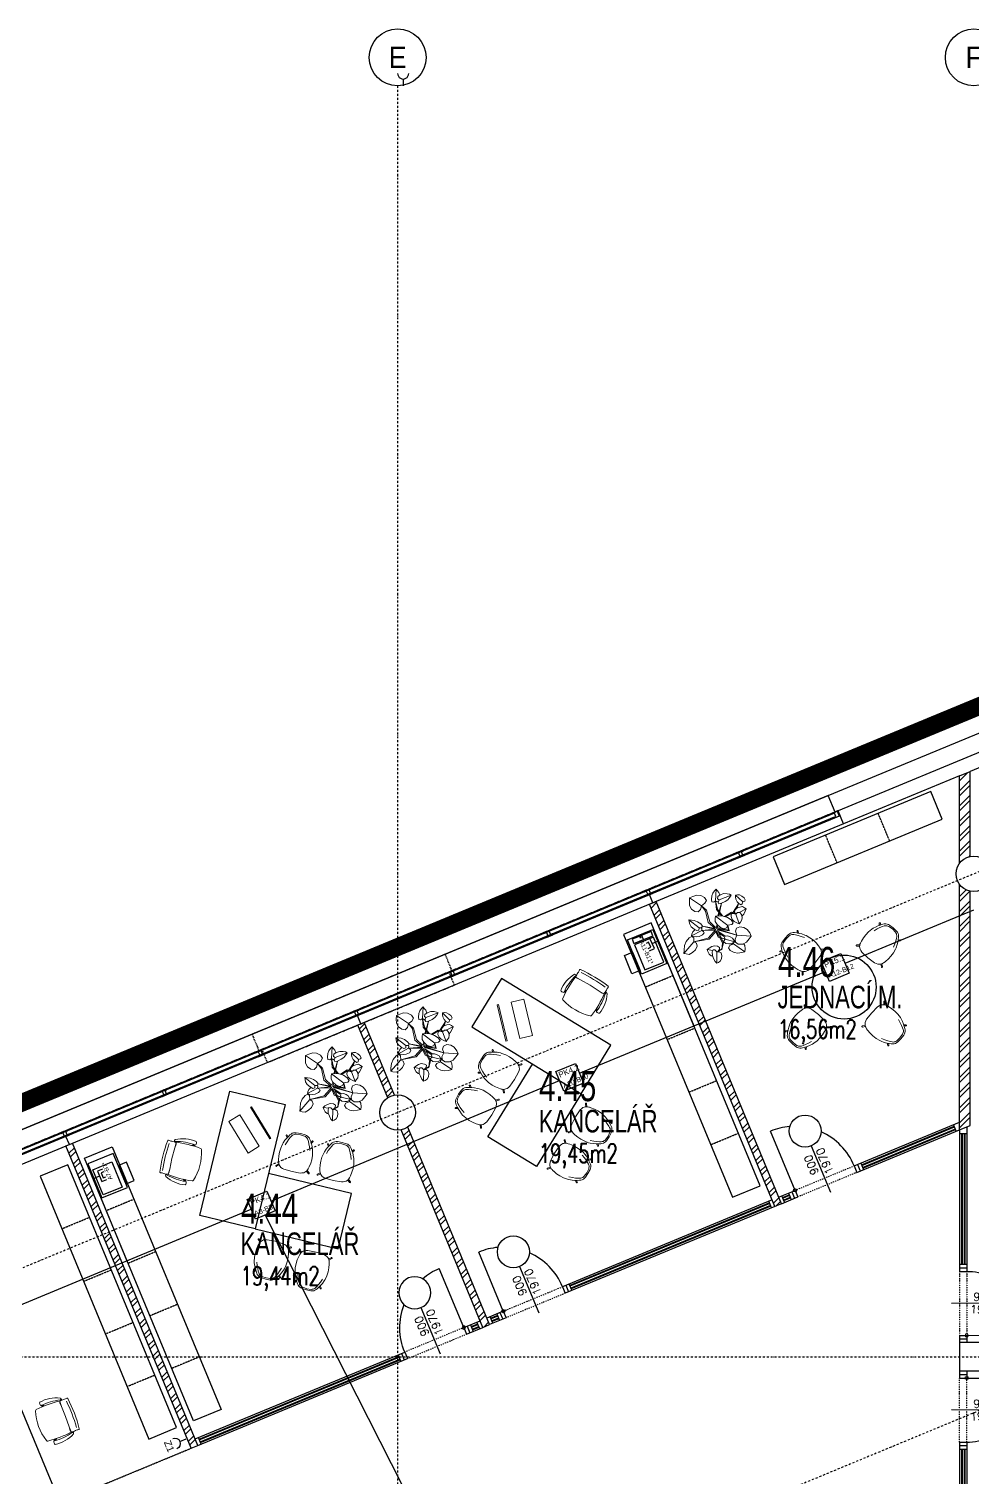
# Model space of a CAD drawing. Header units: millimetres. Extents: x -3035503 to 19821, y 792 to 235380.
# Drawn here: x -2954687 to -2941430, y 194095 to 214452 of the extents above; entities that cross this region are included whole.
import ezdxf

# ---------------------------------------------------------------- set-up
doc = ezdxf.new("R2010")
doc.units = ezdxf.units.MM
for name, pattern in [('AUSGEZOGEN', [0]), ('DA2', [0.45, 0.3, -0.15]), ('DD4', [0.8, 0.4, -0.2, 0, -0.2]), ('DIVIDE', [31.75, 12.7, -6.35, 0, -6.35, 0, -6.35])]:
    doc.linetypes.add(name, pattern=pattern)
for name, color, linetype in [('003_EL_Zásuvkové rozvody - IP', 3, 'Continuous'), ('ARCH_E-04-CO', 252, 'Continuous'), ('ARCH_F-02-CO', 251, 'Continuous'), ('ARCH_F-04-CO', 3, 'Continuous'), ('ARCH_F-06-CO', 2, 'Continuous'), ('ARCH_F-08-CO', 252, 'Continuous'), ('ARCH_N-02-CO', 251, 'Continuous'), ('ARCH_O-06-CO', 8, 'DD4'), ('ARCH_P-02-CO', 251, 'Continuous'), ('ARCH_Z-02-CO', 252, 'Continuous'), ('ARCH_Z-02-DA', 252, 'DA2'), ('ARCH_Z-02-DI', 252, 'DIVIDE'), ('ARCH_Z-06-CO', 252, 'Continuous'), ('ARCH_Z-08-CO', 252, 'Continuous'), ('Datové rozvody', 6, 'Continuous'), ('E-04-CO', 3, 'Continuous'), ('E_POPIS_SVET', 160, 'Continuous'), ('Z-02-CO', 252, 'Continuous')]:
    doc.layers.add(name, color=color, linetype=linetype)
for name, color, linetype, lineweight in [('EL_Zásuvkové rozvody - IP', 7, 'Continuous', 30), ('obodova zed', 7, 'Continuous', 53), ('zeleň', 126, 'Continuous', 13)]:
    doc.layers.add(name, color=color, linetype=linetype, lineweight=lineweight)
doc.styles.add('4np_fit_out$0$A_ARIAL', font='arial.ttf', dxfattribs={"width": 0.9})
doc.styles.add('Arial', font='arial.ttf', dxfattribs={"height": 220})
doc.styles.add('SIMPLEX', font='simplex.shx')
doc.styles.get("Standard").update_dxf_attribs({"font": 'arial.ttf'})
pattern_1 = [(45, (-2925204.76, 211232.23), (-106.066, 106.066), []), (45, (-2925134.05, 211232.23), (-106.066, 106.066), [])]

# ---------------------------------------------------------------- blocks, each defined once
blk = doc.blocks.new('A$C41d598f2')
at = {"layer": 'ARCH_N-02-CO', "linetype": 'AUSGEZOGEN', "lineweight": 20}
for p, q in [((41, 479, -10320), (40, 478, -10320)), ((40, 478, -10320), (40, 476, -10320)), ((40, 476, -10320), (40, 476, -10320)), ((40, 476, -10320), (40, 475, -10320)), ((40, 475, -10320), (41, 474, -10320)), ((42, 481, -10320), (41, 479, -10320)), ((41, 474, -10320), (41, 473, -10320)), ((41, 473, -10320), (42, 472, -10320)), ((57, 440, -10320), (41, 406, -10320)), ((43, 482, -10320), (42, 481, -10320)), ((42, 472, -10320), (61, 446, -10320)), ((44, 483, -10320), (43, 482, -10320)), ((45, 483, -10320), (44, 483, -10320)), ((46, 484, -10320), (45, 483, -10320)), ((48, 484, -10320), (46, 484, -10320)), ((49, 484, -10320), (48, 484, -10320)), ((48, 484, -10320), (48, 484, -10320)), ((51, 484, -10320), (49, 484, -10320)), ((52, 483, -10320), (51, 484, -10320)), ((53, 482, -10320), (52, 483, -10320)), ((54, 481, -10320), (53, 482, -10320)), ((69, 460, -10320), (54, 481, -10320)), ((54, 481, -10320), (54, 481, -10320)), ((74, 469, -10320), (57, 440, -10320)), ((61, 446, -10320), (69, 460, -10320)), ((91, 495, -10320), (74, 469, -10320)), ((90, 431, -10320), (74, 392, -10320)), ((106, 465, -10320), (90, 431, -10320)), ((102, 510, -10320), (91, 495, -10320)), ((91, 495, -10320), (91, 495, -10320)), ((117, 524, -10320), (102, 510, -10320)), ((119, 487, -10320), (106, 465, -10320)), ((133, 534, -10320), (117, 524, -10320)), ((127, 498, -10320), (119, 487, -10320)), ((137, 508, -10320), (127, 498, -10320)), ((151, 541, -10320), (133, 534, -10320)), ((148, 515, -10320), (137, 508, -10320)), ((160, 521, -10320), (148, 515, -10320)), ((170, 545, -10320), (151, 541, -10320)), ((173, 525, -10320), (160, 521, -10320)), ((234, 550, -10320), (170, 545, -10320)), ((170, 545, -10320), (170, 545, -10320)), ((170, 545, -10320), (170, 545, -10320)), ((234, 531, -10320), (173, 525, -10320)), ((173, 525, -10320), (173, 525, -10320)), ((298, 547, -10320), (234, 550, -10320)), ((234, 550, -10320), (234, 550, -10320)), ((234, 550, -10320), (234, 550, -10320)), ((295, 526, -10320), (234, 531, -10320)), ((308, 523, -10320), (295, 526, -10320)), ((295, 526, -10320), (295, 526, -10320)), ((317, 543, -10320), (298, 547, -10320)), ((298, 547, -10320), (298, 547, -10320)), ((321, 517, -10320), (308, 523, -10320)), ((335, 537, -10320), (317, 543, -10320)), ((332, 510, -10320), (321, 517, -10320)), ((342, 501, -10320), (332, 510, -10320)), ((352, 527, -10320), (335, 537, -10320)), ((351, 490, -10320), (342, 501, -10320)), ((364, 469, -10320), (351, 490, -10320)), ((351, 490, -10320), (351, 490, -10320)), ((366, 514, -10320), (352, 527, -10320)), ((380, 435, -10320), (364, 469, -10320)), ((378, 499, -10320), (366, 514, -10320)), ((378, 499, -10320), (378, 499, -10320)), ((378, 499, -10320), (378, 499, -10320)), ((395, 473, -10320), (378, 499, -10320)), ((398, 396, -10320), (380, 435, -10320)), ((413, 444, -10320), (395, 473, -10320)), ((400, 465, -10320), (415, 485, -10320)), ((409, 451, -10320), (400, 465, -10320)), ((428, 477, -10320), (409, 451, -10320)), ((431, 411, -10320), (413, 444, -10320)), ((415, 485, -10320), (416, 487, -10320)), ((415, 485, -10320), (415, 485, -10320)), ((416, 487, -10320), (417, 488, -10320)), ((417, 488, -10320), (419, 488, -10320)), ((419, 488, -10320), (420, 489, -10320)), ((420, 489, -10320), (421, 489, -10320)), ((421, 489, -10320), (421, 489, -10320)), ((421, 489, -10320), (423, 489, -10320)), ((423, 489, -10320), (424, 488, -10320)), ((424, 488, -10320), (425, 488, -10320)), ((425, 488, -10320), (426, 487, -10320)), ((426, 487, -10320), (427, 486, -10320)), ((427, 486, -10320), (428, 485, -10320)), ((428, 485, -10320), (429, 484, -10320)), ((429, 479, -10320), (428, 478, -10320)), ((428, 478, -10320), (428, 477, -10320)), ((429, 484, -10320), (429, 483, -10320)), ((429, 483, -10320), (429, 481, -10320)), ((429, 481, -10320), (429, 481, -10320)), ((429, 481, -10320), (429, 480, -10320)), ((429, 480, -10320), (429, 479, -10320)), ((448, 368, -10320), (431, 411, -10320)), ((8, 283, -10320), (5, 223, -10320)), ((5, 223, -10320), (5, 223, -10320)), ((5, 223, -10320), (5, 223, -10320)), ((5, 223, -10320), (9, 170, -10320)), ((18, 342, -10320), (8, 283, -10320)), ((24, 363, -10320), (18, 342, -10320)), ((18, 342, -10320), (18, 342, -10320)), ((18, 342, -10320), (18, 342, -10320)), ((41, 406, -10320), (24, 363, -10320)), ((74, 392, -10320), (57, 344, -10320)), ((416, 349, -10320), (398, 396, -10320)), ((454, 348, -10320), (448, 368, -10320)), ((466, 289, -10320), (454, 348, -10320)), ((454, 348, -10320), (454, 348, -10320)), ((470, 229, -10320), (466, 289, -10320)), ((468, 176, -10320), (470, 229, -10320)), ((470, 229, -10320), (470, 229, -10320)), ((470, 229, -10320), (470, 229, -10320)), ((1, 31, -10320), (0, 30, -10320)), ((0, 30, -10320), (0, 29, -10320)), ((0, 29, -10320), (0, 27, -10320)), ((0, 27, -10320), (0, 27, -10320)), ((0, 27, -10320), (0, 26, -10320)), ((0, 26, -10320), (1, 24, -10320)), ((2, 32, -10320), (1, 31, -10320)), ((1, 24, -10320), (1, 23, -10320)), ((1, 23, -10320), (2, 22, -10320)), ((36, 62, -10320), (2, 33, -10320)), ((2, 33, -10320), (2, 33, -10320)), ((2, 33, -10320), (2, 32, -10320)), ((2, 22, -10320), (3, 21, -10320)), ((3, 21, -10320), (5, 20, -10320)), ((5, 20, -10320), (6, 20, -10320)), ((6, 20, -10320), (8, 20, -10320)), ((8, 20, -10320), (8, 20, -10320)), ((8, 20, -10320), (9, 20, -10320)), ((9, 170, -10320), (18, 118, -10320)), ((9, 20, -10320), (10, 20, -10320)), ((10, 20, -10320), (12, 21, -10320)), ((12, 21, -10320), (13, 22, -10320)), ((13, 22, -10320), (44, 49, -10320)), ((18, 118, -10320), (18, 117, -10320)), ((18, 117, -10320), (23, 95, -10320)), ((23, 95, -10320), (26, 86, -10320)), ((26, 86, -10320), (26, 86, -10320)), ((26, 86, -10320), (26, 86, -10320)), ((26, 86, -10320), (32, 70, -10320)), ((32, 70, -10320), (40, 55, -10320)), ((44, 49, -10320), (36, 62, -10320)), ((40, 55, -10320), (50, 41, -10320)), ((50, 41, -10320), (63, 30, -10320)), ((63, 30, -10320), (77, 20, -10320)), ((77, 20, -10320), (77, 20, -10320)), ((77, 20, -10320), (77, 20, -10320)), ((77, 20, -10320), (100, 11, -10320)), ((100, 11, -10320), (124, 5, -10320)), ((124, 5, -10320), (124, 5, -10320)), ((124, 5, -10320), (241, 0, -10320)), ((241, 0, -10320), (358, 8, -10320)), ((241, 0, -10320), (241, 0, -10320)), ((241, 0, -10320), (241, 0, -10320)), ((358, 8, -10320), (382, 15, -10320)), ((358, 8, -10320), (358, 8, -10320)), ((358, 8, -10320), (358, 8, -10320)), ((382, 15, -10320), (405, 24, -10320)), ((405, 24, -10320), (418, 34, -10320)), ((405, 24, -10320), (405, 24, -10320)), ((418, 34, -10320), (430, 46, -10320)), ((430, 46, -10320), (440, 60, -10320)), ((437, 54, -10320), (444, 67, -10320)), ((468, 28, -10320), (437, 54, -10320)), ((440, 60, -10320), (448, 75, -10320)), ((444, 67, -10320), (478, 39, -10320)), ((448, 75, -10320), (453, 91, -10320)), ((453, 91, -10320), (456, 101, -10320)), ((456, 101, -10320), (460, 123, -10320)), ((460, 123, -10320), (468, 176, -10320)), ((460, 123, -10320), (460, 123, -10320)), ((460, 123, -10320), (460, 123, -10320)), ((470, 27, -10320), (468, 28, -10320)), ((471, 26, -10320), (470, 27, -10320)), ((472, 26, -10320), (471, 26, -10320)), ((473, 26, -10320), (472, 26, -10320)), ((475, 26, -10320), (473, 26, -10320)), ((473, 26, -10320), (473, 26, -10320)), ((476, 26, -10320), (475, 26, -10320)), ((477, 27, -10320), (476, 26, -10320)), ((478, 28, -10320), (477, 27, -10320)), ((478, 39, -10320), (478, 39, -10320)), ((478, 39, -10320), (479, 38, -10320)), ((479, 29, -10320), (478, 28, -10320)), ((479, 38, -10320), (480, 37, -10320)), ((480, 30, -10320), (479, 29, -10320)), ((480, 37, -10320), (480, 36, -10320)), ((480, 36, -10320), (481, 35, -10320)), ((481, 32, -10320), (480, 31, -10320)), ((480, 31, -10320), (480, 30, -10320)), ((481, 35, -10320), (481, 33, -10320)), ((481, 33, -10320), (481, 33, -10320)), ((481, 33, -10320), (481, 32, -10320))]:
    blk.add_line(p, q, dxfattribs=at)
blk = doc.blocks.new('A$C6e286709')
at = {"layer": 'ARCH_N-02-CO', "linetype": 'AUSGEZOGEN', "lineweight": 20}
for p, q in [((182, 532), (0, 532)), ((0, 532), (0, 9)), ((182, 9), (182, 532)), ((381, 523), (364, 523)), ((364, 523), (364, 0)), ((381, 0), (381, 523)), ((0, 9), (182, 9)), ((0, 9), (0, 9)), ((364, 0), (381, 0)), ((364, 0), (364, 0))]:
    blk.add_line(p, q, dxfattribs=at)
blk = doc.blocks.new('A$C0ce05bc7')
at = {"layer": 'ARCH_N-02-CO', "linetype": 'AUSGEZOGEN', "lineweight": 20}
for p, q in [((121, 562), (104, 565)), ((132, 322), (139, 477)), ((141, 528), (137, 551)), ((137, 551), (139, 477)), ((141, 528), (137, 551)), ((139, 477), (141, 528)), ((139, 477), (141, 528)), ((139, 477), (139, 477)), ((135, 167), (132, 322)), ((120, 82), (103, 79)), ((133, 93), (135, 167)), ((133, 93), (138, 116)), ((138, 116), (133, 93)), ((138, 116), (135, 167)), ((135, 167), (138, 116)), ((135, 167), (135, 167))]:
    blk.add_line(p, q, dxfattribs=at)
for centre, radius, start, end in [((331, 169), 474, 81.0091, 117.3873), ((365, 611), 47.4, 333.48, 33.3194), ((2058, 306), 2058, 173.141, 185.9185), ((24, 547), 10, 77.9515, 156.6031), ((52, 678), 123, 257.9515, 280.0127), ((2212, 294), 2177, 174.0372, 184.3946), ((93, 398), 159, 73.7527, 97.0258), ((188, 550), 86, 152.0641, 175.2166), ((172, 552), 51.1, 160.6285, 176.1942), ((320, -198), 790, 84.1793, 104.4921), ((316, -866), 1433, 83.195, 97.6454), ((321, 621), 66.7, 305.6775, 332.2197), ((325, 643), 91.4, 302.9513, 323.1552), ((337, 640), 86.5, 300.7357, 324.6271), ((483, 537), 20, 17.6385, 83.195), ((-196, 321), 733, 342.3549, 17.6385), ((20, 97), 10, 203.1225, 281.7741), ((47, -33), 123, 79.7129, 101.7741), ((90, 246), 159, 262.6998, 285.9728), ((187, 94), 86, 184.5089, 207.6614), ((331, 474), 474, 242.3383, 278.7165), ((170, 92), 51.1, 182.6541, 199.0971), ((323, 1528), 1452, 262.0201, 276.4347), ((323, 842), 790, 255.2334, 275.5463), ((319, 23), 66.7, 27.5058, 53.8516), ((323, 0), 91.4, 36.5704, 56.7742), ((335, 3), 86.5, 35.0984, 58.9898), ((364, 32), 47.4, 326.4062, 26.2455), ((483, 105), 20, 276.4347, 342.3549)]:
    blk.add_arc(centre, radius, start, end, dxfattribs=at)
blk = doc.blocks.new('gfh')
at = {"layer": 'ARCH_N-02-CO'}
blk.add_lwpolyline([(-16988, -13043), (-17906, -10826), (-18294, -10987), (-17376, -13204), (-16988, -13043)], dxfattribs=at)
at = {"layer": 'ARCH_N-02-CO', "linetype": 'DA2', "ltscale": 10}
for points in [[(-17988, -11726), (-17600, -11565)], [(-17682, -12465), (-17294, -12304)]]:
    blk.add_lwpolyline(points, dxfattribs=at)
blk = doc.blocks.new('sdfdsf')
at = {"layer": 'ARCH_N-02-CO', "linetype": 'DA2', "ltscale": 10}
for p, q in [((-20817, -10248), (-20429, -10087)), ((-20511, -10987), (-20123, -10826)), ((-20204, -11726), (-19816, -11565)), ((-19898, -12465), (-19510, -12304))]:
    blk.add_line(p, q, dxfattribs=at)
at = {"layer": 'ARCH_N-02-CO'}
blk.add_lwpolyline([(-19204, -13043), (-20735, -9348), (-21123, -9509), (-19592, -13204), (-19204, -13043)], dxfattribs=at)
blk = doc.blocks.new('xc')
at = {"layer": 'ARCH_N-02-CO'}
for points in [[(-25882, -11898), (-26304, -13648), (-27081, -13461), (-26660, -11711), (-25882, -11898)], [(-26304, -13648), (-25137, -13929), (-24950, -13151), (-26116, -12870)]]:
    blk.add_lwpolyline(points, dxfattribs=at)
at = {"layer": 'ARCH_N-02-CO', "xscale": -1}
for name, p, rotation in [('A$C6e286709', (-26679, -12131), 211.6892699672698), ('A$C0ce05bc7', (-27519, -12313), 165.457903712186), ('A$C41d598f2', (-25549, -12895, 10320), 347.7755371450652), ('A$C41d598f2', (-24969, -13020, 10320), 347.7755371450652)]:
    blk.add_blockref(name, p, dxfattribs=dict(at, rotation=rotation))
at = {"layer": 'ARCH_N-02-CO', "rotation": 165.1446953599828}
for p in [(-25787, -13885, 10320), (-25214, -14036, 10320)]:
    blk.add_blockref('A$C41d598f2', p, dxfattribs=at)
blk = doc.blocks.new('rtrtrt')
at = {"layer": 'ARCH_N-02-CO'}
for points in [[(-20712, -9439), (-20514, -9917), (-20872, -10066), (-21070, -9587)], [(-20712, -9527), (-20737, -9469), (-21002, -9578), (-20977, -9637)], [(-21002, -9578), (-20977, -9637), (-20845, -9582), (-20869, -9524)], [(-20558, -9899), (-20704, -9547), (-20969, -9657), (-20823, -10009)], [(-20999, -9759), (-20892, -10017), (-21005, -10064), (-21112, -9806)]]:
    blk.add_lwpolyline(points, close=True, dxfattribs=at)
blk.add_circle((-20886, -9551), 7.92, dxfattribs=at)
blk = doc.blocks.new('4np_fit_out$0$WINDOW PROFILE SIDE')
blk.add_lwpolyline([(-21920, 175), (-21851, 175), (-21851, 163), (-21876, 163), (-21876, 111), (-21851, 111), (-21851, 100), (-21920, 100)], close=True)
blk = doc.blocks.new('4np_fit_out$0$WINDOW PROFILE')
blk.add_lwpolyline([(-20483, 175), (-20389, 175), (-20389, 163), (-20414, 163), (-20414, 111), (-20389, 111), (-20389, 100), (-20483, 100), (-20483, 111), (-20458, 111), (-20458, 163), (-20483, 163)], close=True)
blk = doc.blocks.new('dp_l')
blk.add_line((-546, 500), (237, 500))
for centre, radius in [((-796, 500), 250), ((0, 0), 25)]:
    blk.add_circle(centre, radius)
for start, end in [(90, 133.4861), (162.2464, 180)]:
    blk.add_arc((0, 0), 1000, start, end)
at = {"layer": 'ARCH_E-04-CO'}
blk.add_line((0, 0), (-1000, 0), dxfattribs=at)
blk = doc.blocks.new('MIST1')
at = {"style": 'Arial'}
blk.add_attdef('CISLO', (-0.31, 0), '', height=4, dxfattribs=at)
at = {"layer": 'ARCH_F-02-CO', "style": 'SIMPLEX'}
blk.add_attdef('PODLAHA', (0, -12.5), '', height=2.5, dxfattribs=at)
at = {"layer": 'ARCH_F-04-CO', "style": 'SIMPLEX'}
blk.add_attdef('PLOCHA', (0, -8.5), '', height=2.5, dxfattribs=at)
at = {"layer": 'ARCH_F-06-CO', "style": 'Arial'}
blk.add_attdef('MIST', (-0.31, -4.5), '', height=3, dxfattribs=at)
blk = doc.blocks.new('A$Cd941562f')
at = {"layer": 'zeleň', "color": 251}
for p, q in [((407, 986), (431, 1021)), ((407, 986), (431, 1021)), ((431, 1021), (452, 1042)), ((431, 1021), (452, 1042)), ((452, 1042), (443, 879)), ((452, 1042), (443, 879)), ((468, 1022), (452, 1042)), ((468, 1022), (452, 1042)), ((492, 996), (468, 1022)), ((492, 996), (468, 1022)), ((76, 871), (78, 922)), ((77, 814), (76, 871)), ((124, 941), (78, 922)), ((78, 922), (246, 809)), ((179, 959), (124, 941)), ((235, 955), (179, 959)), ((290, 927), (235, 955)), ((246, 809), (295, 843)), ((316, 884), (290, 927)), ((295, 843), (316, 884)), ((386, 898), (393, 948)), ((386, 898), (393, 948)), ((393, 865), (386, 898)), ((393, 865), (386, 898)), ((393, 948), (407, 986)), ((393, 948), (407, 986)), ((418, 860), (393, 865)), ((418, 860), (393, 865)), ((443, 879), (418, 860)), ((443, 879), (418, 860)), ((470, 759), (443, 879)), ((443, 879), (455, 758)), ((443, 879), (470, 862)), ((443, 879), (470, 862)), ((470, 862), (482, 870)), ((470, 862), (482, 870)), ((471, 908), (478, 938)), ((493, 893), (471, 908)), ((478, 938), (509, 961)), ((527, 843), (478, 665)), ((493, 893), (479, 860)), ((479, 860), (489, 837)), ((489, 667), (527, 843)), ((489, 837), (527, 843)), ((503, 957), (492, 996)), ((503, 957), (492, 996)), ((663, 959), (493, 893)), ((509, 961), (560, 979)), ((527, 843), (579, 867)), ((560, 979), (606, 978)), ((579, 867), (616, 893)), ((606, 978), (640, 970)), ((616, 893), (645, 928)), ((640, 970), (663, 959)), ((645, 928), (663, 959)), ((684, 707), (767, 836)), ((724, 934), (725, 960)), ((731, 901), (724, 934)), ((752, 963), (725, 960)), ((725, 960), (825, 863)), ((749, 866), (731, 901)), ((767, 836), (748, 779)), ((773, 840), (749, 866)), ((782, 961), (752, 963)), ((800, 823), (773, 840)), ((814, 943), (782, 961)), ((818, 834), (800, 823)), ((844, 920), (814, 943)), ((825, 863), (818, 834)), ((825, 863), (853, 872)), ((862, 890), (844, 920)), ((853, 872), (862, 890)), ((105, 761), (77, 814)), ((154, 728), (105, 761)), ((199, 722), (154, 728)), ((233, 755), (199, 722)), ((246, 809), (233, 755)), ((318, 745), (246, 809)), ((246, 809), (304, 733)), ((304, 733), (338, 575)), ((361, 585), (318, 745)), ((442, 663), (438, 628)), ((438, 628), (439, 587)), ((489, 667), (442, 663)), ((616, 533), (442, 663)), ((455, 758), (525, 669)), ((540, 665), (470, 759)), ((550, 663), (489, 667)), ((612, 642), (550, 663)), ((666, 717), (569, 658)), ((584, 654), (668, 706)), ((665, 609), (612, 642)), ((665, 691), (661, 656)), ((661, 656), (677, 616)), ((688, 701), (665, 691)), ((728, 697), (666, 717)), ((668, 706), (728, 697)), ((677, 616), (707, 588)), ((727, 692), (688, 701)), ((712, 716), (714, 746)), ((728, 697), (712, 716)), ((714, 746), (742, 775)), ((727, 692), (753, 716)), ((776, 556), (727, 692)), ((742, 775), (787, 790)), ((753, 716), (784, 714)), ((873, 764), (774, 716)), ((784, 714), (808, 687)), ((787, 790), (824, 797)), ((808, 687), (818, 644)), ((812, 661), (839, 690)), ((818, 644), (814, 609)), ((824, 797), (851, 780)), ((839, 690), (860, 731)), ((851, 780), (873, 764)), ((860, 731), (873, 764)), ((104, 607), (69, 610)), ((69, 610), (211, 498)), ((72, 583), (69, 610)), ((80, 551), (72, 583)), ((102, 514), (80, 551)), ((145, 478), (102, 514)), ((144, 602), (104, 607)), ((106, 385), (249, 463)), ((112, 409), (106, 385)), ((125, 442), (112, 409)), ((153, 471), (125, 442)), ((191, 585), (144, 602)), ((181, 459), (145, 478)), ((209, 468), (181, 459)), ((235, 554), (191, 585)), ((211, 498), (209, 468)), ((211, 498), (248, 500)), ((258, 523), (235, 554)), ((250, 489), (238, 502)), ((248, 500), (258, 523)), ((249, 463), (250, 489)), ((438, 479), (249, 463)), ((249, 463), (435, 464)), ((249, 463), (276, 446)), ((436, 490), (258, 523)), ((258, 523), (448, 477)), ((282, 429), (259, 399)), ((276, 446), (282, 429)), ((338, 575), (436, 490)), ((448, 477), (341, 353)), ((353, 340), (459, 458)), ((440, 509), (361, 585)), ((439, 587), (464, 545)), ((620, 465), (440, 509)), ((482, 365), (446, 446)), ((464, 545), (450, 507)), ((450, 507), (464, 545)), ((742, 395), (451, 491)), ((451, 491), (634, 457)), ((453, 455), (541, 289)), ((459, 458), (498, 366)), ((464, 545), (511, 502)), ((465, 503), (477, 531)), ((557, 290), (472, 471)), ((472, 471), (742, 395)), ((478, 454), (579, 383)), ((567, 375), (492, 425)), ((511, 502), (563, 484)), ((563, 484), (597, 497)), ((597, 497), (616, 533)), ((617, 538), (671, 546)), ((634, 457), (617, 538)), ((617, 538), (620, 465)), ((692, 571), (665, 609)), ((671, 546), (692, 571)), ((707, 588), (743, 569)), ((724, 450), (740, 493)), ((742, 395), (724, 450)), ((740, 493), (786, 513)), ((743, 569), (776, 556)), ((792, 578), (776, 556)), ((786, 513), (841, 504)), ((814, 609), (792, 578)), ((841, 504), (890, 477)), ((890, 477), (925, 427)), ((925, 427), (944, 381)), ((137, 300), (0, 138)), ((7, 249), (1, 184)), ((31, 305), (7, 249)), ((74, 357), (31, 305)), ((110, 379), (74, 357)), ((131, 379), (106, 385)), ((136, 357), (110, 379)), ((171, 374), (131, 379)), ((137, 300), (136, 357)), ((341, 353), (137, 300)), ((137, 300), (353, 340)), ((174, 281), (137, 300)), ((162, 191), (185, 242)), ((213, 379), (171, 374)), ((185, 242), (174, 281)), ((259, 399), (213, 379)), ((327, 192), (352, 212)), ((352, 212), (389, 234)), ((389, 234), (427, 245)), ((427, 245), (472, 239)), ((472, 239), (499, 222)), ((578, 337), (482, 365)), ((499, 222), (497, 192)), ((498, 366), (578, 337)), ((533, 193), (557, 290)), ((541, 289), (533, 193)), ((578, 337), (558, 316)), ((558, 316), (559, 300)), ((559, 300), (590, 277)), ((570, 364), (579, 383)), ((578, 337), (570, 364)), ((714, 304), (578, 337)), ((579, 383), (611, 385)), ((590, 277), (630, 273)), ((611, 385), (649, 371)), ((644, 249), (626, 217)), ((626, 217), (649, 181)), ((630, 273), (666, 274)), ((696, 272), (644, 249)), ((649, 371), (680, 353)), ((666, 274), (690, 289)), ((680, 353), (699, 323)), ((690, 289), (714, 304)), ((702, 296), (696, 272)), ((696, 272), (855, 161)), ((699, 323), (714, 304)), ((719, 323), (707, 316)), ((742, 395), (718, 339)), ((718, 339), (723, 296)), ((723, 296), (763, 271)), ((944, 381), (742, 395)), ((763, 271), (825, 271)), ((825, 271), (877, 295)), ((855, 249), (837, 279)), ((859, 201), (855, 249)), ((877, 295), (914, 342)), ((914, 342), (944, 381)), ((1, 184), (0, 138)), ((0, 138), (29, 131)), ((29, 131), (74, 125)), ((74, 125), (121, 150)), ((121, 150), (162, 191)), ((336, 164), (327, 192)), ((327, 192), (406, 178)), ((353, 129), (336, 164)), ((383, 106), (353, 129)), ((398, 103), (383, 106)), ((406, 178), (396, 160)), ((396, 160), (399, 108)), ((399, 108), (415, 68)), ((408, 188), (406, 178)), ((434, 187), (408, 188)), ((415, 68), (436, 27)), ((463, 159), (434, 187)), ((436, 27), (460, 0)), ((455, 166), (469, 163)), ((463, 159), (460, 0)), ((460, 0), (483, 10)), ((495, 161), (463, 159)), ((536, 203), (469, 163)), ((469, 163), (533, 193)), ((497, 192), (469, 163)), ((473, 157), (469, 163)), ((483, 10), (509, 29)), ((521, 145), (495, 161)), ((509, 29), (527, 61)), ((533, 106), (521, 145)), ((527, 61), (533, 106)), ((649, 181), (703, 152)), ((703, 152), (758, 144)), ((758, 144), (811, 151)), ((811, 151), (855, 161)), ((855, 161), (859, 201))]:
    blk.add_line(p, q, dxfattribs=at)
blk = doc.blocks.new('A$C6A257F1B')
at = {"layer": '003_EL_Zásuvkové rozvody - IP'}
blk.add_line((44, -68), (143, -68), dxfattribs=at)
blk.add_arc((-35, -68), 79.2, 270, 90, dxfattribs=at)
blk = doc.blocks.new('ooo')
at = {"layer": 'EL_Zásuvkové rozvody - IP', "linetype": 'Continuous', "xscale": 0.9800000000250293, "yscale": 0.9800000000250293, "zscale": 0.9800000000250293, "rotation": 270}
blk.add_blockref('A$C6A257F1B', (90385, -872), dxfattribs=at)
at = {"layer": '003_EL_Zásuvkové rozvody - IP'}
blk.add_attdef('Z', (90241, -801), '', height=100, dxfattribs=at)
blk = doc.blocks.new('Kompletní podlahová skříň')
at = {"layer": 'Datové rozvody'}
for p, q in [((0, 300), (300, 300)), ((0, 0), (0, 300)), ((300, 300), (300, 0)), ((300, 0), (0, 0))]:
    blk.add_line(p, q, dxfattribs=at)
blk.add_attdef('A1-B1', (18, 38), '', height=70, dxfattribs=at)
at = {"layer": 'E_POPIS_SVET'}
blk.add_attdef('PK1', (22, 197), '', height=80, dxfattribs=at)
blk = doc.blocks.new('DATA1')
at = {"layer": 'Datové rozvody'}
for p, q in [((-10627, 6219), (-10627, 6297)), ((-10471, 6219), (-10627, 6219)), ((-10587, 6259), (-10587, 6297)), ((-10511, 6259), (-10587, 6259)), ((-10549, 6219), (-10549, 6122)), ((-10511, 6297), (-10511, 6259)), ((-10471, 6297), (-10471, 6219))]:
    blk.add_line(p, q, dxfattribs=at)
at = {"layer": 'obodova zed', "color": 0}
blk.add_attdef('A1-B1', (-10652, 6313), '', height=60, dxfattribs=at)

msp = doc.modelspace()

# ---------------------------------------------------------------- hatches: boundary and pattern name
at = {"layer": 'ARCH_P-02-CO'}
h = msp.add_hatch(dxfattribs=at)
h.set_pattern_fill('ZDIVO-OBECNE', color=256, scale=50, angle=168.2039)
h.set_pattern_definition(pattern_1)
edge = h.paths.add_edge_path()
edge.add_arc((-2941405, 202574), 250, 216.8699, 258.4598, ccw=False)
edge.add_line((-2941605, 202424), (-2941605, 198976))
edge.add_line((-2941605, 198976), (-2941455, 199038))
edge.add_line((-2941455, 199038), (-2941455, 202329))
edge = h.paths.add_edge_path()
edge.add_line((-2941455, 204014), (-2941605, 203952))
edge.add_line((-2941605, 203952), (-2941605, 202724))
edge.add_arc((-2941405, 202574), 250, 461.5402, 503.1301, ccw=False)
edge.add_line((-2941455, 202819), (-2941455, 204014))
h.paths.add_polyline_path([(-2945870, 202185), (-2945963, 202147), (-2944203, 197899), (-2944110, 197937)])
edge = h.paths.add_edge_path()
edge.add_line((-2949972, 200486), (-2950065, 200448))
edge.add_line((-2950065, 200448), (-2949642, 199427))
edge.add_arc((-2949505, 199219), 250, 460.2387, 483.3145, ccw=False)
edge.add_line((-2949549, 199465), (-2949972, 200486))
edge = h.paths.add_edge_path()
edge.add_arc((-2949505, 199219), 250, 281.6998, 304.7756, ccw=False)
edge.add_line((-2949454, 198974), (-2948305, 196199))
edge.add_line((-2948305, 196199), (-2948212, 196238))
edge.add_line((-2948212, 196238), (-2949362, 199013))
h.paths.add_polyline_path([(-2954074, 198787), (-2954167, 198749), (-2952406, 194500), (-2952314, 194538)])
h = msp.add_hatch(dxfattribs=at)
h.set_pattern_fill('ZDIVO-OBECNE', color=256, scale=50, angle=168.2039)
h.set_pattern_definition(pattern_1)
edge = h.paths.add_edge_path()
edge.add_arc((-2949505, 191642), 250, 252.5398, 287.4546, ccw=False)
edge.add_line((-2949580, 191403), (-2949580, 190509))
edge.add_line((-2949580, 190509), (-2949430, 190509))
edge.add_line((-2949430, 190509), (-2949430, 191403))
h.paths.add_polyline_path([(-2960819, 195993), (-2960911, 195955), (-2959150, 191705), (-2959058, 191744)])
h.paths.add_polyline_path([(-2960860, 190998), (-2960975, 191275), (-2960898, 191090), (-2960898, 191090), (-2963947, 189827), (-2965669, 193984), (-2965762, 193946), (-2964843, 191729), (-2965859, 191308), (-2964960, 189137), (-2964867, 189175), (-2964925, 189314), (-2964832, 189352), (-2964870, 189444), (-2964963, 189406), (-2965728, 191254), (-2964805, 191636), (-2964039, 189789), (-2964131, 189750), (-2964093, 189658)])
h.paths.add_polyline_path([(-2964484, 188251), (-2964577, 188213), (-2964389, 187760), (-2964281, 187760)])

# ---------------------------------------------------------------- linework, layer by layer
at = {"layer": 'ARCH_N-02-CO', "linetype": 'DA2', "ltscale": 10}
for p, q in [((-2953213, 197999), (-2953601, 197838)), ((-2952906, 197261), (-2953293, 197099)), ((-2952598, 196522), (-2952986, 196361)), ((-2952291, 195783), (-2952679, 195622))]:
    msp.add_line(p, q, dxfattribs=at)
at = {"layer": 'ARCH_N-02-CO'}
for points in [[(-2948461, 200422), (-2946926, 199482), (-2946508, 200165), (-2948044, 201104), (-2948461, 200422)], [(-2946926, 199482), (-2947552, 198459), (-2948235, 198876), (-2947608, 199900)], [(-2952372, 194883), (-2953908, 198577), (-2953520, 198738), (-2951984, 195045), (-2952372, 194883)], [(-2954311, 193873), (-2955050, 193567), (-2955740, 195229), (-2955000, 195536), (-2954311, 193873)]]:
    msp.add_lwpolyline(points, dxfattribs=at)
for points in [[(-2953859, 198496), (-2953661, 198018), (-2953303, 198167), (-2953502, 198645)], [(-2953642, 198062), (-2953788, 198414), (-2953524, 198524), (-2953377, 198172)], [(-2953430, 198474), (-2953323, 198215), (-2953210, 198262), (-2953317, 198521)]]:
    msp.add_lwpolyline(points, close=True, dxfattribs=at)
msp.add_circle((-2943228, 200983), 450, dxfattribs=at)
at = {"layer": 'ARCH_O-06-CO', "linetype": 'DD4', "ltscale": 70}
for p, q in [((-2925205, 209284), (-2980461, 186396)), ((-2925205, 201707), (-2980451, 178823)), ((-2980445, 195786), (-2885769, 195786))]:
    msp.add_line(p, q, dxfattribs=at)
msp.add_lwpolyline([(-2949505, 213652), (-2949505, 174539)], dxfattribs=at)
at = {"layer": 'ARCH_O-06-CO', "linetype": 'ByBlock', "ltscale": 100}
for centre in [(-2949505, 214052), (-2941405, 214052)]:
    msp.add_circle(centre, 400, dxfattribs=at)
at = {"layer": 'ARCH_Z-02-CO'}
for p, q in [((-2940682, 204551), (-2943314, 203461)), ((-2941605, 203952), (-2941455, 204014)), ((-2943391, 203429), (-2964905, 194517)), ((-2943387, 203418), (-2964900, 194507)), ((-2943237, 203276), (-2964906, 194301)), ((-2943367, 203370), (-2964880, 194459)), ((-2943363, 203359), (-2964876, 194448)), ((-2943086, 198470), (-2941605, 199084)), ((-2943048, 198378), (-2941605, 198976)), ((-2942984, 198485), (-2941680, 199026)), ((-2942980, 198476), (-2941676, 199017)), ((-2942969, 198448), (-2941664, 198989)), ((-2942965, 198439), (-2941661, 198980)), ((-2941651, 198956), (-2941689, 199049)), ((-2941605, 198976), (-2941605, 196986)), ((-2941605, 198926), (-2941505, 198926)), ((-2941580, 198926), (-2941580, 197086)), ((-2941570, 198926), (-2941570, 197086)), ((-2941540, 198926), (-2941540, 197086)), ((-2941530, 198926), (-2941530, 197086)), ((-2941505, 199017), (-2941505, 196986)), ((-2943040, 198489), (-2943002, 198397)), ((-2942994, 198508), (-2942956, 198416)), ((-2943086, 198470), (-2943048, 198378)), ((-2944149, 198030), (-2943918, 198125)), ((-2944010, 198087), (-2943972, 197995)), ((-2943964, 198106), (-2943926, 198014)), ((-2943918, 198125), (-2943879, 198033)), ((-2944241, 197991), (-2947188, 196770)), ((-2944203, 197899), (-2947150, 196678)), ((-2944278, 197949), (-2947086, 196786)), ((-2944274, 197940), (-2947082, 196776)), ((-2944262, 197912), (-2947071, 196749)), ((-2944258, 197903), (-2947067, 196739)), ((-2944249, 197880), (-2944287, 197972)), ((-2944110, 197937), (-2943879, 198033)), ((-2944064, 197957), (-2944102, 198049)), ((-2944093, 198026), (-2944000, 198064)), ((-2944089, 198017), (-2943997, 198055)), ((-2944078, 197989), (-2943985, 198027)), ((-2944074, 197980), (-2943981, 198018)), ((-2941605, 197086), (-2941505, 197086)), ((-2941605, 197036), (-2941505, 197036)), ((-2941605, 196986), (-2941505, 196986)), ((-2947188, 196770), (-2947150, 196678)), ((-2947142, 196790), (-2947104, 196697)), ((-2947096, 196809), (-2947057, 196716)), ((-2948574, 196196), (-2948343, 196292)), ((-2948472, 196211), (-2948379, 196250)), ((-2948351, 196180), (-2948389, 196273)), ((-2948019, 196426), (-2948250, 196330)), ((-2947981, 196333), (-2948212, 196238)), ((-2948166, 196257), (-2948204, 196349)), ((-2948102, 196364), (-2948195, 196326)), ((-2948098, 196355), (-2948191, 196317)), ((-2948087, 196328), (-2948179, 196289)), ((-2948083, 196318), (-2948176, 196280)), ((-2948112, 196388), (-2948074, 196295)), ((-2948066, 196407), (-2948027, 196314)), ((-2948019, 196426), (-2947981, 196333)), ((-2948574, 196196), (-2948535, 196104)), ((-2948535, 196104), (-2948305, 196199)), ((-2948528, 196215), (-2948489, 196123)), ((-2948481, 196234), (-2948443, 196142)), ((-2948468, 196202), (-2948376, 196240)), ((-2948457, 196174), (-2948364, 196213)), ((-2948453, 196165), (-2948360, 196203)), ((-2941605, 196086), (-2941605, 195986)), ((-2941605, 196086), (-2941505, 196086)), ((-2941505, 196086), (-2941505, 195986)), ((-2952352, 194631), (-2949405, 195852)), ((-2949405, 195852), (-2949367, 195759)), ((-2941605, 196036), (-2941505, 196036)), ((-2952314, 194538), (-2949367, 195759)), ((-2952296, 194627), (-2949488, 195790)), ((-2952293, 194617), (-2949484, 195781)), ((-2952281, 194590), (-2949473, 195753)), ((-2952277, 194580), (-2949469, 195744)), ((-2949498, 195813), (-2949459, 195721)), ((-2949451, 195833), (-2949413, 195740)), ((-2941605, 195586), (-2941605, 195486)), ((-2941605, 195536), (-2941505, 195536)), ((-2941605, 195486), (-2941505, 195486)), ((-2941505, 195586), (-2941505, 195486)), ((-2952268, 194557), (-2952306, 194650)), ((-2941605, 194586), (-2941605, 193736)), ((-2941605, 194586), (-2941505, 194586)), ((-2941605, 194536), (-2941505, 194536)), ((-2941605, 194486), (-2941505, 194486)), ((-2941580, 194486), (-2941580, 193786)), ((-2941570, 194486), (-2941570, 193786)), ((-2941540, 194486), (-2941540, 193786)), ((-2941530, 194486), (-2941530, 193786)), ((-2941505, 194586), (-2941505, 193736))]:
    msp.add_line(p, q, dxfattribs=at)
at = {"layer": 'ARCH_Z-02-CO', "color": 251}
msp.add_line((-2943451, 203674), (-2965036, 194734), dxfattribs=at)
at = {"layer": 'ARCH_Z-02-CO'}
for points in [[(-2943451, 203674), (-2967590, 193676), (-2968030, 194738), (-2967240, 195066, 1.000014), (-2968388, 197837), (-2972337, 196201, 1.000007), (-2971189, 193430), (-2970399, 193757), (-2969959, 192694), (-2972482, 191649), (-2972463, 191603, 0.822431), (-2969755, 177836), (-2938705, 177836, 0.199191), (-2933644, 179935, -0.414842), (-2924866, 179935, 0.199191), (-2919805, 177836), (-2899555, 177836, 0.820672), (-2895380, 198824), (-2895408, 198836), (-2895388, 198882), (-2925205, 211232), (-2940736, 204799)], [(-2974681, 189912), (-2973625, 190778), (-2972431, 191416), (-2972392, 191432), (-2972482, 191649), (-2969959, 192694), (-2970399, 193757), (-2971189, 193430, -1), (-2972337, 196201), (-2968388, 197837, -1.00001), (-2967240, 195066), (-2968030, 194738), (-2967590, 193676), (-2943451, 203674)]]:
    msp.add_lwpolyline(points, format="xyb", dxfattribs=at)
at = {"layer": 'ARCH_Z-02-DA', "color": 251, "ltscale": 25}
msp.add_line((-2943314, 203461), (-2964982, 194485), dxfattribs=at)
at = {"layer": 'ARCH_Z-02-DA', "ltscale": 20}
msp.add_line((-2959058, 191744), (-2952406, 194500), dxfattribs=at)
at = {"layer": 'ARCH_Z-02-DI'}
for p, q in [((-2943918, 198125), (-2943086, 198470)), ((-2943048, 198378), (-2943879, 198033)), ((-2941605, 196986), (-2941605, 196086)), ((-2941505, 196986), (-2941505, 196086)), ((-2948019, 196426), (-2947188, 196770)), ((-2947150, 196678), (-2947981, 196333)), ((-2948574, 196196), (-2949405, 195852)), ((-2949367, 195759), (-2948535, 196104)), ((-2941605, 194586), (-2941605, 195486)), ((-2941505, 194586), (-2941505, 195486))]:
    msp.add_line(p, q, dxfattribs=at)
at = {"layer": 'ARCH_Z-06-CO'}
for p, q in [((-2943451, 203674), (-2940736, 204799)), ((-2940606, 204366), (-2941455, 204014)), ((-2941455, 202819), (-2941455, 204014)), ((-2941605, 203952), (-2943237, 203276)), ((-2941605, 202724), (-2941605, 203952)), ((-2943355, 203443), (-2943451, 203674)), ((-2943237, 203276), (-2943314, 203461)), ((-2941605, 198976), (-2941605, 202424)), ((-2945917, 202166), (-2945964, 202282)), ((-2945963, 202147), (-2945870, 202185)), ((-2944110, 197937), (-2945870, 202185)), ((-2941455, 199038), (-2941455, 202329)), ((-2944203, 197899), (-2945963, 202147)), ((-2950021, 200466), (-2950069, 200581)), ((-2949642, 199427), (-2950066, 200449)), ((-2949549, 199465), (-2949973, 200488)), ((-2948305, 196199), (-2949454, 198974)), ((-2948212, 196238), (-2949362, 199013)), ((-2941605, 198976), (-2941455, 199038)), ((-2954119, 198769), (-2954167, 198884)), ((-2954167, 198750), (-2954071, 198788)), ((-2952406, 194500), (-2954167, 198750)), ((-2952314, 194538), (-2954075, 198788)), ((-2944110, 197937), (-2944203, 197899)), ((-2948305, 196199), (-2948212, 196238)), ((-2941455, 195585), (-2941455, 195586)), ((-2952406, 194500), (-2952314, 194538))]:
    msp.add_line(p, q, dxfattribs=at)
msp.add_lwpolyline([(-2943355, 203443), (-2943314, 203461)], dxfattribs=at)
at = {"layer": 'ARCH_Z-06-CO', "linetype": 'DA2', "ltscale": 50}
msp.add_lwpolyline([(-2951414, 200106), (-2951337, 199921), (-2948706, 201011), (-2948782, 201196), (-2948741, 201213), (-2948836, 201444), (-2951551, 200319), (-2951455, 200088), (-2951414, 200106)], dxfattribs=at)
at = {"layer": 'ARCH_Z-08-CO'}
msp.add_lwpolyline([(-2941205, 195586), (-2941205, 195986), (-2941605, 195986), (-2941605, 195586), (-2941205, 195586)], dxfattribs=at)
for centre in [(-2941405, 202574), (-2949505, 199219)]:
    msp.add_circle(centre, 250, dxfattribs=at)
at = {"layer": 'Datové rozvody'}
for p, q in [((-2943215, 201317), (-2941405, 202067)), ((-2945838, 201635), (-2945340, 200437)), ((-2946948, 199771), (-2943492, 201202)), ((-2951285, 197974), (-2947231, 199669)), ((-2953785, 198285), (-2953709, 198099)), ((-2953709, 198099), (-2953310, 197136)), ((-2955563, 196202), (-2951562, 197859)), ((-2951366, 197778), (-2948976, 193062))]:
    msp.add_line(p, q, dxfattribs=at)
at = {"layer": 'E-04-CO', "color": 240, "linetype": 'DA2', "ltscale": 150, "true_color": 0xf9063f, "const_width": 250}
msp.add_lwpolyline([(-2937437, 206544), (-2935255, 201277), (-2935255, 194935), (-2940805, 194935), (-2940805, 192936), (-2942280, 192936), (-2942280, 189712), (-2948780, 189709), (-2948780, 186957), (-2966980, 186960), (-2969578, 193230)], close=True, dxfattribs=at)

# ---------------------------------------------------------------- block references
at = {"layer": '003_EL_Zásuvkové rozvody - IP', "extrusion": (0, 0, -1)}
ref = msp.add_blockref('ooo', (2987985, 277683), dxfattribs=dict(at, zscale=-1, rotation=247.4928451591474))
ref.add_attrib('Z', 'Z1', (-2952793, 194584), dxfattribs={"height": 100, "rotation": 292.5072})
at = {"layer": 'ARCH_F-08-CO'}
ref = msp.add_blockref('MIST1', (-2942407, 201125), dxfattribs=dict(at, xscale=-126.72, yscale=126.72, zscale=126.72, rotation=359.9999999999997))
ref.add_attrib('CISLO', '4.46', (-2944157, 201125), dxfattribs={"layer": '0', "height": 422.4, "rotation": 0, "style": 'Arial', "width": 0.7})
ref.add_attrib('MIST', 'JEDNACÍ M.', (-2944163, 200684), dxfattribs={"layer": 'ARCH_F-06-CO', "color": 0, "height": 316.8, "rotation": 0, "style": 'Arial', "width": 0.7})
ref.add_attrib('PLOCHA', '16,56m2', (-2944160, 200259), dxfattribs={"layer": 'ARCH_F-04-CO', "color": 0, "height": 264, "rotation": 0, "style": 'SIMPLEX', "width": 0.7})
ref = msp.add_blockref('MIST1', (-2945765, 199379), dxfattribs=dict(at, xscale=-126.72, yscale=126.72, zscale=126.72, rotation=359.9999999999997))
ref.add_attrib('CISLO', '4.45', (-2947516, 199379), dxfattribs={"layer": '0', "height": 422.4, "rotation": 0, "style": 'Arial', "width": 0.7})
ref.add_attrib('MIST', 'KANCELÁŘ', (-2947521, 198939), dxfattribs={"layer": 'ARCH_F-06-CO', "color": 0, "height": 316.8, "rotation": 0, "style": 'Arial', "width": 0.7})
ref.add_attrib('PLOCHA', '19,45m2', (-2947519, 198513), dxfattribs={"layer": 'ARCH_F-04-CO', "color": 0, "height": 264, "rotation": 0, "style": 'SIMPLEX', "width": 0.7})
ref = msp.add_blockref('MIST1', (-2949956, 197657), dxfattribs=dict(at, xscale=-126.72, yscale=126.72, zscale=126.72, rotation=359.9999999999997))
ref.add_attrib('CISLO', '4.44', (-2951707, 197657), dxfattribs={"layer": '0', "height": 422.4, "rotation": 0, "style": 'Arial', "width": 0.7})
ref.add_attrib('MIST', 'KANCELÁŘ', (-2951712, 197216), dxfattribs={"layer": 'ARCH_F-06-CO', "color": 0, "height": 316.8, "rotation": 0, "style": 'Arial', "width": 0.7})
ref.add_attrib('PLOCHA', '19,44m2', (-2951710, 196791), dxfattribs={"layer": 'ARCH_F-04-CO', "color": 0, "height": 264, "rotation": 0, "style": 'SIMPLEX', "width": 0.7})
at = {"layer": 'ARCH_N-02-CO'}
for name, p, rotation in [('gfh', (-2955051, 220720), 89.99284025205034), ('A$C41d598f2', (-2943075, 201552, 10320), 318.9904906563659), ('A$C41d598f2', (-2943796, 201135, 10320), 48.99049070956405), ('A$C0ce05bc7', (-2947011, 201286), 239.5420865014953), ('A$C6e286709', (-2947733, 200820), 193.3107202464116), ('A$C41d598f2', (-2947992, 199481, 10320), 57.22445306861609), ('A$C41d598f2', (-2948313, 198983, 10320), 57.22445306861609)]:
    msp.add_blockref(name, p, dxfattribs=dict(at, rotation=rotation))
at = {"layer": 'ARCH_N-02-CO', "linetype": 'AUSGEZOGEN', "lineweight": 20}
for p in [(-2945479, 201317), (-2949599, 199661), (-2950878, 199100)]:
    msp.add_blockref('A$Cd941562f', p, dxfattribs=at)
at = {"layer": 'ARCH_N-02-CO'}
for name, p in [('sdfdsf', (-2925205, 211232)), ('rtrtrt', (-2925205, 211232)), ('xc', (-2925205, 211232)), ('sdfdsf', (-2933408, 207833))]:
    msp.add_blockref(name, p, dxfattribs=at)
at = {"layer": 'ARCH_N-02-CO', "xscale": -1}
for name, p, rotation in [('A$C41d598f2', (-2943770, 200753, 10320), 138.9904907715701), ('A$C41d598f2', (-2942998, 200441, 10320), 228.9904907332026), ('A$C41d598f2', (-2947124, 198950, 10320), 239.8552948536986), ('A$C41d598f2', (-2947422, 198437, 10320), 239.8552948536986), ('A$C0ce05bc7', (-2953937, 194688), 20.18064662939098)]:
    msp.add_blockref(name, p, dxfattribs=dict(at, rotation=rotation))
at = {"layer": 'ARCH_Z-02-CO', "rotation": 202.4999950456862}
msp.add_blockref('4np_fit_out$0$WINDOW PROFILE SIDE', (-2963617, 195159), dxfattribs=at)
at = {"layer": 'ARCH_Z-02-CO', "xscale": -1, "rotation": 202.4999950974986}
for p in [(-2925855, 210800), (-2927151, 210264), (-2928555, 209682), (-2929905, 209123), (-2931255, 208564), (-2932605, 208004), (-2933955, 207445), (-2935353, 206866)]:
    msp.add_blockref('4np_fit_out$0$WINDOW PROFILE', p, dxfattribs=at)
at = {"layer": 'Datové rozvody', "rotation": 22.50000103396793}
for p, values in [((-2943435, 201063), {'PK1': 'PK5.1', 'A1-B1': 'A12-B12'}), ((-2947168, 199517), {'PK1': 'PK4.2', 'A1-B1': 'A10-B10'}), ((-2951505, 197721), {'PK1': 'PK4.1', 'A1-B1': 'A8-B8'})]:
    msp.add_blockref('Kompletní podlahová skříň', p, dxfattribs=at).add_auto_attribs(values)
at = {"layer": 'EL_Zásuvkové rozvody - IP', "linetype": 'Continuous', "xscale": 0.9800000000250293, "yscale": 0.9800000000250293, "zscale": 0.9800000000250293, "rotation": 270}
msp.add_blockref('A$C6A257F1B', (-2949360, 213792), dxfattribs=at)
at = {"layer": 'obodova zed', "color": 0}
ref = msp.add_blockref('DATA1', (-2935865, 194613), dxfattribs=dict(at, xscale=-1, rotation=114.7231171027096))
ref.add_attrib('A1-B1', 'A11-B11*', (-2946110, 201624), dxfattribs={"color": 1, "height": 60, "rotation": 294.7231})
ref = msp.add_blockref('DATA1', (-2963438, 205740), dxfattribs=dict(at, xscale=-1, rotation=292.1981455717174))
ref.add_attrib('A1-B1', 'A7-B7*', (-2953512, 198285), dxfattribs={"color": 1, "height": 60, "rotation": 112.1981})
at = {"layer": 'Z-02-CO'}
ref = msp.add_blockref('dp_l', (-2943918, 198125), dxfattribs=dict(at, xscale=0.9000000001192091, yscale=0.9000000001192091, zscale=0.9000000001192091, rotation=292.5071548445457))
ref.add_attrib('H', '900', (-2943581, 198371), dxfattribs={"layer": 'E-04-CO', "color": 0, "height": 112.5, "rotation": 112.5071, "style": 'SIMPLEX'})
ref.add_attrib('B', '1970', (-2943377, 198381), dxfattribs={"layer": 'E-04-CO', "color": 0, "height": 112.5, "rotation": 112.5071, "style": 'SIMPLEX'})
ref = msp.add_blockref('dp_l', (-2948019, 196426), dxfattribs=dict(at, xscale=0.9000000001192091, yscale=0.9000000001192091, zscale=0.9000000001192091, rotation=292.5071548445457))
ref.add_attrib('H', '900', (-2947683, 196672), dxfattribs={"layer": 'E-04-CO', "color": 0, "height": 112.5, "rotation": 112.5071, "style": 'SIMPLEX'})
ref.add_attrib('B', '1970', (-2947479, 196682), dxfattribs={"layer": 'E-04-CO', "color": 0, "height": 112.5, "rotation": 112.5071, "style": 'SIMPLEX'})
ref = msp.add_blockref('dp_l', (-2948574, 196196), dxfattribs=dict(at, xscale=-0.9000000001192091, yscale=0.9000000001192092, zscale=0.9000000001192091, rotation=112.5071548225287))
ref.add_attrib('H', '900', (-2949058, 196105), dxfattribs={"layer": 'E-04-CO', "color": 0, "height": 112.5, "rotation": 112.5072, "style": 'SIMPLEX'})
ref.add_attrib('B', '1970', (-2948860, 196114), dxfattribs={"layer": 'E-04-CO', "color": 0, "height": 112.5, "rotation": 112.5072, "style": 'SIMPLEX'})
ref = msp.add_blockref('dp_l', (-2941505, 196086), dxfattribs=dict(at, xscale=-0.9000000001192096, yscale=0.9000000001192098, zscale=0.9000000001192097, rotation=0.3077201832313836))
ref.add_attrib('H', '900', (-2941413, 196574), dxfattribs={"layer": 'E-04-CO', "color": 0, "height": 112.5, "rotation": 358.5117, "style": 'SIMPLEX'})
ref.add_attrib('B', '1970', (-2941458, 196398), dxfattribs={"layer": 'E-04-CO', "color": 0, "height": 112.5, "rotation": 358.5117, "style": 'SIMPLEX'})
ref = msp.add_blockref('dp_l', (-2941505, 195486), dxfattribs=dict(at, xscale=0.9000000001192097, yscale=0.9000000001192097, zscale=0.9000000001192097, rotation=179.6922798279771))
ref.add_attrib('H', '900', (-2941410, 195066), dxfattribs={"layer": 'E-04-CO', "color": 0, "height": 112.5, "rotation": 1.4883, "style": 'SIMPLEX'})
ref.add_attrib('B', '1970', (-2941455, 194890), dxfattribs={"layer": 'E-04-CO', "color": 0, "height": 112.5, "rotation": 1.4883, "style": 'SIMPLEX'})

# ---------------------------------------------------------------- texts
at = {"layer": 'ARCH_O-06-CO', "linetype": 'ByBlock', "ltscale": 100, "char_height": 300, "width": 670.19, "attachment_point": 5, "rotation": 360, "style": '4np_fit_out$0$A_ARIAL'}
for s, insert in [('{\\fArial|b0|i0|c238|p34;E}', (-2949505, 214052)), ('{\\fArial|b0|i0|c238|p34;F}', (-2941405, 214052))]:
    msp.add_mtext(s, dxfattribs=dict(at, insert=insert))

doc.saveas('drawing.dxf')
